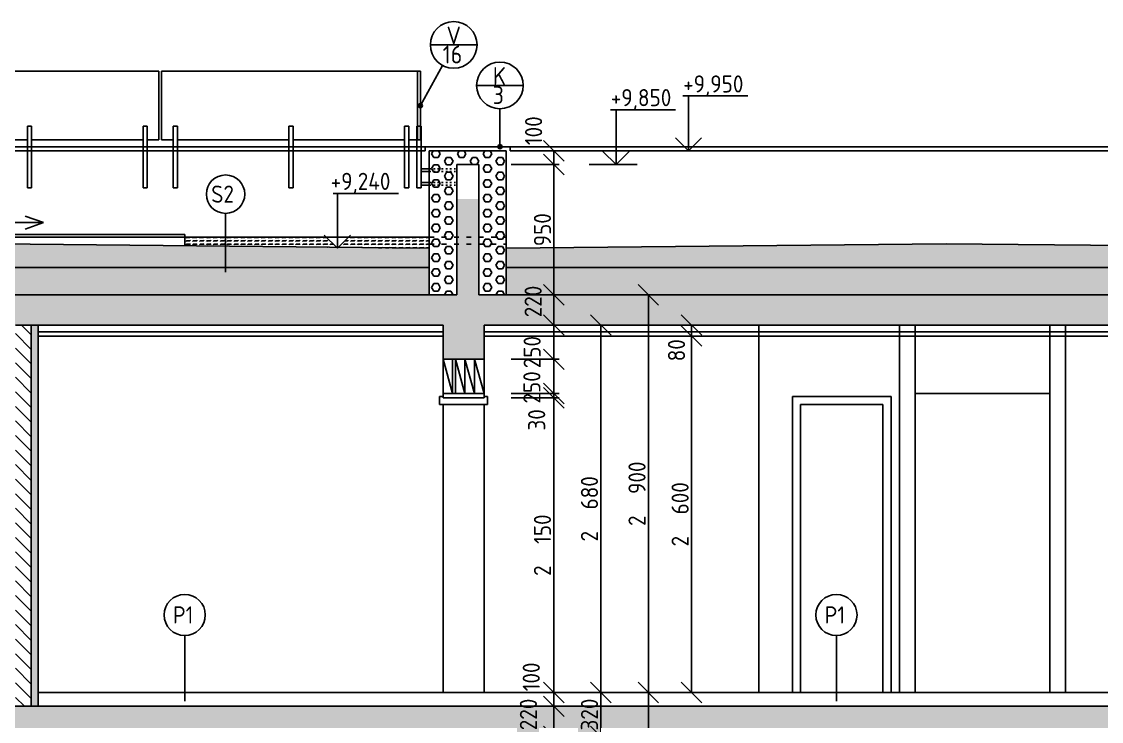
# Model space of a CAD drawing. Extents: x 3792242 to 5145247, y -1546315 to -1031918.
# Drawn here: x 3999726 to 4007593, y -1528967 to -1523865 of the extents above; entities that cross this region are included whole.
import ezdxf

# ---------------------------------------------------------------- set-up
doc = ezdxf.new("R2010")
doc.units = 0
doc.header["$MEASUREMENT"] = 0
doc.linetypes.add('ACAD_ISO03W100', pattern=[30, 12, -18])
doc.layers.get('0').update_dxf_attribs({"linetype": 'CONTINUOUS'})
doc.layers.get('Defpoints').update_dxf_attribs({"color": 61, "linetype": 'CONTINUOUS'})
for name, color, linetype in [('DVERE', 45, 'CONTINUOUS'), ('KÓTY', 4, 'CONTINUOUS'), ('MÚRY', 1, 'CONTINUOUS'), ('OKNÁ', 143, 'CONTINUOUS'), ('POZEMOK', 7, 'CONTINUOUS'), ('TENKÁ', 7, 'CONTINUOUS'), ('tzb', 153, 'CONTINUOUS'), ('ZARIADENIE1', 145, 'CONTINUOUS'), ('ŠRAFY', 82, 'CONTINUOUS'), ('šrafy-múry', 8, 'CONTINUOUS')]:
    doc.layers.add(name, color=color, linetype=linetype)
doc.styles.add('STYLE1', font='isocp.shx')
doc.dimstyles.new('STANDARD-50', dxfattribs={"dimtxt": 125, "dimasz": 150, "dimexe": 10, "dimexo": 200, "dimgap": 20, "dimtad": 1, "dimdsep": 46, "dimlunit": 6, "dimtxsty": 'STYLE1', "dimblk1": 'OBLIQUE', "dimblk2": 'OBLIQUE', "dimsah": 1, "dimcen": 2.5, "dimse1": 1, "dimse2": 1, "dimadec": 0, "dimazin": 0, "dimtfac": 1, "dimtmove": 1, "dimatfit": 3, "dimldrblk": 'OBLIQUE', "dimfxl": 1, "dimtolj": 1, "dimtzin": 0, "dimarcsym": 0})
pattern_1 = [(45, (226757.26, 886.43), (53.0330086, 194.4543648), [250, -50, 0, -50])]
pattern_2 = [(0, (-546523.74, 886.425), (0, 37.5), [37.5, -37.5]), (90, (-546523.74, 886.425), (-37.5, 2e-15), [37.5, -37.5])]
pattern_3 = [(0, (-546523.74, 886.425), (0, 25), [25, -25]), (45, (-546498.741, 886.425), (6e-15, 25), [6.25, -22.85533906, 6.25, -35.35533906])]

# ---------------------------------------------------------------- blocks, each defined once
blk = doc.blocks.new('_OBLIQUE')
at = {"color": 0, "linetype": 'ByBlock'}
blk.add_line((-0.5, -0.5), (0.5, 0.5), dxfattribs=at)
blk = doc.blocks.new('*D52288')
at = {"layer": 'Defpoints', "color": 0}
for p in [(4002956.3, -1526077.3), (4003602.8, -1526077.3), (4002956.3, -1526327.3)]:
    blk.add_point(p, dxfattribs=at)
at = {"layer": 'KÓTY', "color": 0, "lineweight": -2, "ltscale": 0.25}
blk.add_line((4003602.8, -1526327.3), (4003602.8, -1526077.3), dxfattribs=at)
at = {"layer": 'KÓTY', "color": 0, "linetype": 'ByBlock', "lineweight": -2, "xscale": 150, "yscale": 150, "zscale": 150}
for p, rotation in [((4003602.8, -1526077.3), 90), ((4003602.8, -1526327.3), 270)]:
    blk.add_blockref('_OBLIQUE', p, dxfattribs=dict(at, rotation=rotation))
at = {"layer": 'KÓTY', "color": 0, "insert": (4003445.3, -1526275.1), "char_height": 125, "attachment_point": 5, "rotation": 90, "style": 'STYLE1'}
blk.add_mtext('\\A1;250', dxfattribs=at)
blk = doc.blocks.new('*D52290')
at = {"layer": 'Defpoints', "color": 0}
for p in [(4003095.9, -1526327.3), (4003095.9, -1526577.3), (4003602.8, -1526577.3)]:
    blk.add_point(p, dxfattribs=at)
at = {"layer": 'KÓTY', "color": 0, "lineweight": -2, "ltscale": 0.25}
blk.add_line((4003602.8, -1526327.3), (4003602.8, -1526577.3), dxfattribs=at)
at = {"layer": 'KÓTY', "color": 0, "linetype": 'ByBlock', "lineweight": -2, "xscale": 150, "yscale": 150, "zscale": 150}
for p, rotation in [((4003602.8, -1526327.3), 90), ((4003602.8, -1526577.3), 270)]:
    blk.add_blockref('_OBLIQUE', p, dxfattribs=dict(at, rotation=rotation))
at = {"layer": 'KÓTY', "color": 0, "insert": (4003443.3, -1526532.1), "char_height": 125, "attachment_point": 5, "rotation": 90, "style": 'STYLE1'}
blk.add_mtext('\\A1;250', dxfattribs=at)
blk = doc.blocks.new('*D52291')
at = {"layer": 'Defpoints', "color": 0}
for p in [(4003095.9, -1525857.3), (4003602.8, -1525857.3), (4003095.9, -1526077.3)]:
    blk.add_point(p, dxfattribs=at)
at = {"layer": 'KÓTY', "color": 0, "lineweight": -2, "ltscale": 0.25}
blk.add_line((4003602.8, -1526077.3), (4003602.8, -1525857.3), dxfattribs=at)
at = {"layer": 'KÓTY', "color": 0, "linetype": 'ByBlock', "lineweight": -2, "xscale": 150, "yscale": 150, "zscale": 150}
for p, rotation in [((4003602.8, -1525857.3), 90), ((4003602.8, -1526077.3), 270)]:
    blk.add_blockref('_OBLIQUE', p, dxfattribs=dict(at, rotation=rotation))
at = {"layer": 'KÓTY', "color": 0, "insert": (4003452.3, -1525905.6), "char_height": 125, "attachment_point": 5, "rotation": 90, "style": 'STYLE1'}
blk.add_mtext('\\A1;220', dxfattribs=at)
blk = doc.blocks.new('*D52292')
at = {"layer": 'Defpoints', "color": 0}
for p in [(4003055.9, -1524907.3), (4003055.9, -1525857.3), (4003602.8, -1525857.3)]:
    blk.add_point(p, dxfattribs=at)
at = {"layer": 'KÓTY', "color": 0, "lineweight": -2, "ltscale": 0.25}
blk.add_line((4003602.8, -1524907.3), (4003602.8, -1525857.3), dxfattribs=at)
at = {"layer": 'KÓTY', "color": 0, "linetype": 'ByBlock', "lineweight": -2, "xscale": 150, "yscale": 150, "zscale": 150}
for p, rotation in [((4003602.8, -1524907.3), 90), ((4003602.8, -1525857.3), 270)]:
    blk.add_blockref('_OBLIQUE', p, dxfattribs=dict(at, rotation=rotation))
at = {"layer": 'KÓTY', "color": 0, "insert": (4003520.3, -1525382.3), "char_height": 125, "attachment_point": 5, "rotation": 90, "style": 'STYLE1'}
blk.add_mtext('\\A1;950', dxfattribs=at)
blk = doc.blocks.new('*D52293')
at = {"layer": 'Defpoints', "color": 0}
for p in [(4002975.9, -1524807.3), (4003602.8, -1524807.3), (4002975.9, -1524907.3)]:
    blk.add_point(p, dxfattribs=at)
at = {"layer": 'KÓTY', "color": 0, "lineweight": -2, "ltscale": 0.25}
blk.add_line((4003602.8, -1524907.3), (4003602.8, -1524807.3), dxfattribs=at)
at = {"layer": 'KÓTY', "color": 0, "linetype": 'ByBlock', "lineweight": -2, "xscale": 150, "yscale": 150, "zscale": 150}
for p, rotation in [((4003602.8, -1524807.3), 90), ((4003602.8, -1524907.3), 270)]:
    blk.add_blockref('_OBLIQUE', p, dxfattribs=dict(at, rotation=rotation))
at = {"layer": 'KÓTY', "color": 0, "insert": (4003455.8, -1524660.6), "char_height": 125, "attachment_point": 5, "rotation": 90, "style": 'STYLE1'}
blk.add_mtext('\\A1;100', dxfattribs=at)
blk = doc.blocks.new('*D52294')
at = {"layer": 'Defpoints', "color": 0}
for p in [(4002945.9, -1526577.3), (4002945.9, -1526607.3), (4003602.8, -1526607.3)]:
    blk.add_point(p, dxfattribs=at)
at = {"layer": 'KÓTY', "color": 0, "lineweight": -2, "ltscale": 0.25}
for p, q in [((4003602.8, -1526577.3), (4003602.8, -1526427.3)), ((4003602.8, -1526577.3), (4003602.8, -1526607.3)), ((4003602.8, -1526607.3), (4003602.8, -1526757.3))]:
    blk.add_line(p, q, dxfattribs=at)
at = {"layer": 'KÓTY', "color": 0, "linetype": 'ByBlock', "lineweight": -2, "xscale": 150, "yscale": 150, "zscale": 150}
for p, rotation in [((4003602.8, -1526577.3), 270), ((4003602.8, -1526607.3), 90)]:
    blk.add_blockref('_OBLIQUE', p, dxfattribs=dict(at, rotation=rotation))
at = {"layer": 'KÓTY', "color": 0, "insert": (4003478.3, -1526768.6), "char_height": 125, "attachment_point": 5, "rotation": 90, "style": 'STYLE1'}
blk.add_mtext('\\A1;30', dxfattribs=at)
blk = doc.blocks.new('*D52295')
at = {"layer": 'Defpoints', "color": 0}
for p in [(4002945.9, -1526607.3), (4002945.9, -1528757.3), (4003602.8, -1528757.3)]:
    blk.add_point(p, dxfattribs=at)
at = {"layer": 'KÓTY', "color": 0, "lineweight": -2, "ltscale": 0.25}
blk.add_line((4003602.8, -1526607.3), (4003602.8, -1528757.3), dxfattribs=at)
at = {"layer": 'KÓTY', "color": 0, "linetype": 'ByBlock', "lineweight": -2, "xscale": 150, "yscale": 150, "zscale": 150}
for p, rotation in [((4003602.8, -1526607.3), 90), ((4003602.8, -1528757.3), 270)]:
    blk.add_blockref('_OBLIQUE', p, dxfattribs=dict(at, rotation=rotation))
at = {"layer": 'KÓTY', "color": 0, "insert": (4003520.2, -1527682.3), "char_height": 125, "attachment_point": 5, "rotation": 90, "style": 'STYLE1'}
blk.add_mtext('\\A1;2ﾠ150', dxfattribs=at)
blk = doc.blocks.new('*D52296')
at = {"layer": 'Defpoints', "color": 0}
for p in [(4003602.8, -1528757.3), (4003602.8, -1528757.3), (4003602.8, -1528857.3)]:
    blk.add_point(p, dxfattribs=at)
at = {"layer": 'KÓTY', "color": 0, "lineweight": -2, "ltscale": 0.25}
blk.add_line((4003602.8, -1528857.3), (4003602.8, -1528757.3), dxfattribs=at)
at = {"layer": 'KÓTY', "color": 0, "linetype": 'ByBlock', "lineweight": -2, "xscale": 150, "yscale": 150, "zscale": 150}
for p, rotation in [((4003602.8, -1528757.3), 90), ((4003602.8, -1528857.3), 270)]:
    blk.add_blockref('_OBLIQUE', p, dxfattribs=dict(at, rotation=rotation))
at = {"layer": 'KÓTY', "color": 0, "insert": (4003438.8, -1528642.6), "char_height": 125, "attachment_point": 5, "rotation": 90, "style": 'STYLE1'}
blk.add_mtext('\\A1;100', dxfattribs=at)
blk = doc.blocks.new('*D52297')
at = {"layer": 'Defpoints', "color": 0}
for p in [(4003602.8, -1528857.3), (4003602.8, -1529077.3), (4003602.8, -1529077.3)]:
    blk.add_point(p, dxfattribs=at)
at = {"layer": 'KÓTY', "color": 0, "lineweight": -2, "ltscale": 0.25}
blk.add_line((4003602.8, -1528857.3), (4003602.8, -1529077.3), dxfattribs=at)
at = {"layer": 'KÓTY', "color": 0, "linetype": 'ByBlock', "lineweight": -2, "xscale": 150, "yscale": 150, "zscale": 150}
for p, rotation in [((4003602.8, -1528857.3), 90), ((4003602.8, -1529077.3), 270)]:
    blk.add_blockref('_OBLIQUE', p, dxfattribs=dict(at, rotation=rotation))
at = {"layer": 'KÓTY', "color": 0, "insert": (4003417.8, -1528916.6), "char_height": 125, "attachment_point": 5, "rotation": 90, "style": 'STYLE1'}
blk.add_mtext('\\A1;220', dxfattribs=at)
blk = doc.blocks.new('*D52313')
at = {"layer": 'Defpoints', "color": 0}
for p in [(4003122.3, -1526077.3), (4003122.3, -1528757.3), (4003945.3, -1528757.3)]:
    blk.add_point(p, dxfattribs=at)
at = {"layer": 'KÓTY', "color": 0, "lineweight": -2, "ltscale": 0.25}
blk.add_line((4003945.3, -1526077.3), (4003945.3, -1528757.3), dxfattribs=at)
at = {"layer": 'KÓTY', "color": 0, "linetype": 'ByBlock', "lineweight": -2, "xscale": 150, "yscale": 150, "zscale": 150}
for p, rotation in [((4003945.3, -1526077.3), 90), ((4003945.3, -1528757.3), 270)]:
    blk.add_blockref('_OBLIQUE', p, dxfattribs=dict(at, rotation=rotation))
at = {"layer": 'KÓTY', "color": 0, "insert": (4003862.7, -1527417.3), "char_height": 125, "attachment_point": 5, "rotation": 90, "style": 'STYLE1'}
blk.add_mtext('\\A1;2ﾠ680', dxfattribs=at)
blk = doc.blocks.new('*D52314')
at = {"layer": 'Defpoints', "color": 0}
for p in [(4003945.3, -1528757.3), (4003945.3, -1529077.3), (4003945.3, -1529077.3)]:
    blk.add_point(p, dxfattribs=at)
at = {"layer": 'KÓTY', "color": 0, "lineweight": -2, "ltscale": 0.25}
blk.add_line((4003945.3, -1528757.3), (4003945.3, -1529077.3), dxfattribs=at)
at = {"layer": 'KÓTY', "color": 0, "linetype": 'ByBlock', "lineweight": -2, "xscale": 150, "yscale": 150, "zscale": 150}
for p, rotation in [((4003945.3, -1528757.3), 90), ((4003945.3, -1529077.3), 270)]:
    blk.add_blockref('_OBLIQUE', p, dxfattribs=dict(at, rotation=rotation))
at = {"layer": 'KÓTY', "color": 0, "insert": (4003862.8, -1528917.3), "char_height": 125, "attachment_point": 5, "rotation": 90, "style": 'STYLE1'}
blk.add_mtext('\\A1;320', dxfattribs=at)
blk = doc.blocks.new('*D52320')
at = {"layer": 'Defpoints', "color": 0}
for p in [(4004291.8, -1525857.3), (4004291.8, -1528757.3), (4004291.8, -1528757.3)]:
    blk.add_point(p, dxfattribs=at)
at = {"layer": 'KÓTY', "color": 0, "lineweight": -2, "ltscale": 0.25}
blk.add_line((4004291.8, -1525857.3), (4004291.8, -1528757.3), dxfattribs=at)
at = {"layer": 'KÓTY', "color": 0, "linetype": 'ByBlock', "lineweight": -2, "xscale": 150, "yscale": 150, "zscale": 150}
for p, rotation in [((4004291.8, -1525857.3), 90), ((4004291.8, -1528757.3), 270)]:
    blk.add_blockref('_OBLIQUE', p, dxfattribs=dict(at, rotation=rotation))
at = {"layer": 'KÓTY', "color": 0, "insert": (4004209.2, -1527307.3), "char_height": 125, "attachment_point": 5, "rotation": 90, "style": 'STYLE1'}
blk.add_mtext('\\A1;2ﾠ900', dxfattribs=at)
blk = doc.blocks.new('*D52321')
at = {"layer": 'Defpoints', "color": 0}
for p in [(4004291.8, -1528757.3), (4004291.8, -1531757.3), (4004291.8, -1531757.3)]:
    blk.add_point(p, dxfattribs=at)
at = {"layer": 'KÓTY', "color": 0, "lineweight": -2, "ltscale": 0.25}
blk.add_line((4004291.8, -1528757.3), (4004291.8, -1531757.3), dxfattribs=at)
at = {"layer": 'KÓTY', "color": 0, "linetype": 'ByBlock', "lineweight": -2, "xscale": 150, "yscale": 150, "zscale": 150}
for p, rotation in [((4004291.8, -1528757.3), 90), ((4004291.8, -1531757.3), 270)]:
    blk.add_blockref('_OBLIQUE', p, dxfattribs=dict(at, rotation=rotation))
at = {"layer": 'KÓTY', "color": 0, "insert": (4004209.2, -1530257.3), "char_height": 125, "attachment_point": 5, "rotation": 90, "style": 'STYLE1'}
blk.add_mtext('\\A1;3ﾠ000', dxfattribs=at)
blk = doc.blocks.new('*D52324')
at = {"layer": 'Defpoints', "color": 0}
for p in [(4004266.3, -1526157.3), (4004266.3, -1528757.3), (4004605.8, -1528757.3)]:
    blk.add_point(p, dxfattribs=at)
at = {"layer": 'KÓTY', "color": 0, "lineweight": -2, "ltscale": 0.25}
blk.add_line((4004605.8, -1526157.3), (4004605.8, -1528757.3), dxfattribs=at)
at = {"layer": 'KÓTY', "color": 0, "linetype": 'ByBlock', "lineweight": -2, "xscale": 150, "yscale": 150, "zscale": 150}
for p, rotation in [((4004605.8, -1526157.3), 90), ((4004605.8, -1528757.3), 270)]:
    blk.add_blockref('_OBLIQUE', p, dxfattribs=dict(at, rotation=rotation))
at = {"layer": 'KÓTY', "color": 0, "insert": (4004523.2, -1527457.3), "char_height": 125, "attachment_point": 5, "rotation": 90, "style": 'STYLE1'}
blk.add_mtext('\\A1;2ﾠ600', dxfattribs=at)
blk = doc.blocks.new('*D52325')
at = {"layer": 'Defpoints', "color": 0}
for p in [(4004605.8, -1526077.3), (4004605.8, -1526077.3), (4004605.8, -1526157.3)]:
    blk.add_point(p, dxfattribs=at)
at = {"layer": 'KÓTY', "color": 0, "lineweight": -2, "ltscale": 0.25}
blk.add_line((4004605.8, -1526157.3), (4004605.8, -1526077.3), dxfattribs=at)
at = {"layer": 'KÓTY', "color": 0, "linetype": 'ByBlock', "lineweight": -2, "xscale": 150, "yscale": 150, "zscale": 150}
for p, rotation in [((4004605.8, -1526077.3), 90), ((4004605.8, -1526157.3), 270)]:
    blk.add_blockref('_OBLIQUE', p, dxfattribs=dict(at, rotation=rotation))
at = {"layer": 'KÓTY', "color": 0, "insert": (4004496.8, -1526261.1), "char_height": 125, "attachment_point": 5, "rotation": 90, "style": 'STYLE1'}
blk.add_mtext('\\A1;80', dxfattribs=at)

msp = doc.modelspace()

# ---------------------------------------------------------------- hatches: boundary and pattern name
at = {"layer": 'TENKÁ'}
h = msp.add_hatch(color=256, dxfattribs=at)
h.dxf.hatch_style = 1
h.paths.add_polyline_path([(4002630.937, -1524462.345, 2.41421356), (4002645.937, -1524477.345, 0.41421356)])
h = msp.add_hatch(color=256, dxfattribs=at)
h.dxf.hatch_style = 1
h.paths.add_polyline_path([(4003210.437, -1524762.345, 2.41421356), (4003225.437, -1524777.345, 0.41421356)])
at = {"layer": 'ŠRAFY'}
h = msp.add_hatch(dxfattribs=at)
h.set_pattern_fill('HEX', color=256, scale=250)
h.set_pattern_definition([(0, (-419459.063, -16997.075), (0, 54.12658774), [31.25, -62.5]), (120, (-419459.063, -16997.075), (-46.875, -27.06329387), [31.25, -62.5]), (60, (-419427.813, -16997.075), (-46.875, 27.06329387), [31.25, -62.5])])
h.paths.add_polyline_path([(4002895.937, -1525857.345), (4002895.937, -1524907.345), (4003055.937, -1524907.345), (4003055.937, -1525857.345), (4003255.937, -1525857.345), (4003255.937, -1525517.345), (4003255.937, -1524807.345), (4002695.937, -1524807.345), (4002695.937, -1525517.345), (4002695.937, -1525857.345)])
h = msp.add_hatch(dxfattribs=at)
h.set_pattern_fill('SQUARE', color=256, scale=300)
h.set_pattern_definition(pattern_2)
h.paths.add_polyline_path([(3998464.259, -1525639.575), (3997929.759, -1525639.575), (3997929.759, -1525469.684), (3996915.937, -1525459.545), (3996915.937, -1525657.345), (4002695.937, -1525657.345), (4002695.937, -1525517.345), (4002032.889, -1525510.715), (4002026.259, -1525517.345), (4002019.495, -1525510.581), (3998464.259, -1525475.029)])
h = msp.add_hatch(dxfattribs=at)
h.set_pattern_fill('FLEX', color=256, scale=100)
h.set_pattern_definition(pattern_3)
h.paths.add_polyline_path([(4001211.635, -1525437.345), (4000915.937, -1525437.345), (4000915.937, -1525499.545), (4001211.635, -1525502.502)])
h = msp.add_hatch(dxfattribs=at)
h.set_pattern_fill('FLEX', color=256, scale=100)
h.set_pattern_definition([(0, (-546523.74, 886.425), (0, 25), [25, -25]), (45, (-546498.741, 886.425), (3e-15, 25), [6.25, -22.85533906, 6.25, -35.35533906])])
h.paths.add_polyline_path([(4001211.635, -1525502.502), (4002019.495, -1525510.581), (4001946.259, -1525437.345), (4001211.635, -1525437.345)])
h = msp.add_hatch(dxfattribs=at)
h.set_pattern_fill('FLEX', color=256, scale=100)
h.set_pattern_definition(pattern_3)
h.paths.add_polyline_path([(4002695.937, -1525437.345), (4002106.259, -1525437.345), (4002032.889, -1525510.715), (4002695.937, -1525517.345)])
h = msp.add_hatch(dxfattribs=at)
h.set_pattern_fill('SQUARE', color=256, scale=300)
h.set_pattern_definition(pattern_2)
h.paths.add_polyline_path([(4003885.937, -1525657.345), (4009035.937, -1525657.345), (4015525.937, -1525657.345), (4015525.937, -1525458.745), (4009665.937, -1525517.345), (4009002.889, -1525510.715), (4008996.259, -1525517.345), (4008989.495, -1525510.581), (4006460.937, -1525485.295), (4003255.937, -1525517.345), (4003255.937, -1525657.345)])
h = msp.add_hatch(dxfattribs=at)
h.set_pattern_fill('SQUARE', color=256, scale=300)
h.set_pattern_definition(pattern_2)
h.paths.add_polyline_path([(4002695.937, -1525657.345), (3996915.937, -1525657.345), (3996915.937, -1525857.345), (4002695.937, -1525857.345)])
h = msp.add_hatch(dxfattribs=at)
h.set_pattern_fill('SQUARE', color=256, scale=300)
h.set_pattern_definition(pattern_2)
h.paths.add_polyline_path([(4003255.937, -1525857.345), (4015525.937, -1525857.345), (4015525.937, -1525657.345), (4009035.937, -1525657.345), (4003885.937, -1525657.345), (4003255.937, -1525657.345)])
h.paths.add_polyline_path([(4008529.437, -1526060.394), (4008529.437, -1525772.796), (4008779.437, -1525772.796), (4008779.437, -1526060.394)], flags=9)
h.paths.add_polyline_path([(4003327.259, -1526049.374), (4003327.259, -1525761.776), (4003577.259, -1525761.776), (4003577.259, -1526049.374)], flags=9)
at = {"layer": 'ŠRAFY', "ltscale": 0.25}
h = msp.add_hatch(dxfattribs=at)
h.set_pattern_fill('ANSI31', color=256, scale=600, angle=90, style=0)
h.set_pattern_definition([(135, (-3522878.77, 199699.35), (-53.0330086, -53.0330086), [])])
h.paths.add_polyline_path([(3999795.937, -1526077.345), (3999680.937, -1526077.345), (3999680.937, -1528757.345), (3999680.937, -1528857.345), (3999795.937, -1528857.345), (3999795.937, -1528757.345)])
at = {"layer": 'ŠRAFY'}
h = msp.add_hatch(dxfattribs=at)
h.set_pattern_fill('DOTS', color=256, scale=250, angle=90)
h.set_pattern_definition([(90, (-617965.585, -198744.575), (-15.625, 7.8125), [0, -15.625])])
h.paths.add_polyline_path([(3999845.937, -1528857.345), (3999845.937, -1528757.345), (3999845.937, -1526077.345), (3999795.937, -1526077.345), (3999795.937, -1528757.345), (3999795.937, -1528857.345)])
at = {"layer": 'šrafy-múry'}
h = msp.add_hatch(dxfattribs=at)
h.set_pattern_fill('ANSI36', color=253, scale=800, angle=360)
h.set_pattern_definition(pattern_1)
h.paths.add_polyline_path([(4015885.937, -1526327.345), (4015885.937, -1525157.345), (4015725.937, -1525157.345), (4015725.937, -1525857.345), (4003055.937, -1525857.345), (4003055.937, -1525157.345), (4002895.937, -1525157.345), (4002895.937, -1525857.345), (3984540.937, -1525857.345), (3984540.937, -1526327.345), (3984690.937, -1526327.345), (3984690.937, -1526077.345), (3989765.937, -1526077.345), (3989765.937, -1526327.345), (3990065.937, -1526327.345), (3990065.937, -1526077.345), (3993260.937, -1526077.345), (3993375.937, -1526077.345), (3996375.937, -1526077.345), (3996375.937, -1526327.345), (3996675.937, -1526327.345), (3996675.937, -1526077.345), (4000795.937, -1526077.345), (4000910.937, -1526077.345), (4002795.937, -1526077.345), (4002795.937, -1526327.345), (4003095.937, -1526327.345), (4003095.937, -1526077.345), (4006120.937, -1526077.345), (4006235.937, -1526077.345), (4009215.937, -1526077.345), (4009215.937, -1526327.345), (4009515.937, -1526327.345), (4009515.937, -1526077.345), (4011920.937, -1526077.345), (4012035.937, -1526077.345), (4013635.937, -1526077.345), (4013750.937, -1526077.345), (4015635.937, -1526077.345), (4015635.937, -1526327.345)])
h = msp.add_hatch(dxfattribs=at)
h.set_pattern_fill('ANSI36', color=253, scale=800, angle=360)
h.set_pattern_definition(pattern_1)
h.paths.add_polyline_path([(3984610.937, -1528857.345), (3984540.937, -1528857.345), (3984540.937, -1528907.345), (3984540.937, -1529077.345), (3984540.937, -1529327.345), (3984690.937, -1529327.345), (3984690.937, -1529077.345), (3989765.937, -1529077.345), (3989765.937, -1529327.345), (3990065.937, -1529327.345), (3990065.937, -1529077.345), (3993260.937, -1529077.345), (3993375.937, -1529077.345), (3996375.937, -1529077.345), (3996375.937, -1529327.345), (3996675.937, -1529327.345), (3996675.937, -1529077.345), (4000795.937, -1529077.345), (4000910.937, -1529077.345), (4002795.937, -1529077.345), (4002795.937, -1529327.345), (4003095.937, -1529327.345), (4003095.937, -1529077.345), (4006120.937, -1529077.345), (4006235.937, -1529077.345), (4009215.937, -1529077.345), (4009215.937, -1529327.345), (4009515.937, -1529327.345), (4009515.937, -1529077.345), (4011920.937, -1529077.345), (4012035.937, -1529077.345), (4013635.937, -1529077.345), (4013750.937, -1529077.345), (4015635.937, -1529077.345), (4015635.937, -1529327.345), (4015885.937, -1529327.345), (4015885.937, -1528857.345), (4015635.937, -1528857.345), (4013750.937, -1528857.345), (4013635.937, -1528857.345), (4012035.937, -1528857.345), (4011920.937, -1528857.345), (4009515.937, -1528857.345), (4009215.937, -1528857.345), (4006235.937, -1528857.345), (4006120.937, -1528857.345), (4003095.937, -1528857.345), (4002795.937, -1528857.345), (4000910.937, -1528857.345), (4000795.937, -1528857.345), (3996675.937, -1528857.345), (3996375.937, -1528857.345)])

# ---------------------------------------------------------------- linework, layer by layer
at = {"layer": 'DVERE', "ltscale": 0.25}
for p, q in [((4002770.937, -1526597.345), (4002770.937, -1526657.345)), ((4002770.937, -1526597.345), (4002795.937, -1526597.345)), ((4003120.937, -1526597.345), (4003095.937, -1526597.345)), ((4003120.937, -1526597.345), (4003120.937, -1526657.345)), ((4003120.937, -1526657.345), (4002770.937, -1526657.345)), ((4002795.937, -1528757.345), (4002795.937, -1526657.345)), ((4003095.937, -1528757.345), (4003095.937, -1526657.345))]:
    msp.add_line(p, q, dxfattribs=at)
at = {"layer": 'DVERE'}
for p, q in [((4005340.937, -1528757.345), (4005340.937, -1526597.345)), ((4005340.937, -1526597.345), (4006060.937, -1526597.345)), ((4006060.937, -1528757.345), (4006060.937, -1526597.345)), ((4005400.937, -1528757.345), (4005400.937, -1526657.345)), ((4005400.937, -1526657.345), (4006000.937, -1526657.345)), ((4006000.937, -1526657.345), (4006000.937, -1528757.345))]:
    msp.add_line(p, q, dxfattribs=at)
at = {"layer": 'KÓTY', "ltscale": 0.25}
for p, q in [((4003641.162, -1524907.345), (4003291.162, -1524907.345)), ((4004210.743, -1524907.345), (4003860.743, -1524907.345)), ((4003641.162, -1526327.345), (4003291.162, -1526327.345)), ((4003641.162, -1526577.345), (4003291.162, -1526577.345)), ((4003641.162, -1526607.345), (4003291.162, -1526607.345))]:
    msp.add_line(p, q, dxfattribs=at)
at = {"layer": 'MÚRY'}
for p, q in [((4002695.937, -1524807.345), (4002695.937, -1525517.345)), ((4002695.937, -1524807.345), (4003255.937, -1524807.345)), ((4003255.937, -1524807.345), (4003255.937, -1525517.345)), ((4002695.937, -1525517.345), (3996915.937, -1525459.545)), ((4003255.937, -1525517.345), (4006460.937, -1525485.295)), ((4009665.937, -1525517.345), (4006460.937, -1525485.295)), ((4002795.937, -1526077.345), (3999845.937, -1526077.345)), ((4002795.937, -1526077.345), (4002795.937, -1526607.345)), ((4009215.937, -1526077.345), (4003095.937, -1526077.345)), ((4003095.937, -1526607.345), (4002795.937, -1526607.345)), ((4015935.937, -1528757.345), (3999845.937, -1528757.345))]:
    msp.add_line(p, q, dxfattribs=at)
at = {"layer": 'MÚRY', "ltscale": 0.25}
for p, q in [((3999845.937, -1526077.345), (3999845.937, -1528757.345)), ((4003095.937, -1526607.345), (4003095.937, -1526077.345))]:
    msp.add_line(p, q, dxfattribs=at)
at = {"layer": 'OKNÁ', "ltscale": 0.25}
for p, q in [((4001211.635, -1525693.07), (4001211.635, -1525263.202)), ((4000913.932, -1528818.913), (4000913.932, -1528341.237)), ((4005661.932, -1528818.913), (4005661.932, -1528341.237))]:
    msp.add_line(p, q, dxfattribs=at)
for centre, radius in [((4001211.635, -1525123.202), 140), ((4000913.932, -1528191.237), 150), ((4005661.932, -1528191.237), 150)]:
    msp.add_circle(centre, radius, dxfattribs=at)
at = {"layer": 'POZEMOK'}
for p, q in [((3999768.437, -1524627.345), (3999768.437, -1525077.345)), ((3999768.437, -1524627.345), (3999798.437, -1524627.345)), ((3999798.437, -1525077.345), (3999798.437, -1524627.345)), ((4000610.937, -1525077.345), (4000610.937, -1524627.345)), ((4000640.937, -1524627.345), (4000610.937, -1524627.345)), ((4000640.937, -1524627.345), (4000640.937, -1525077.345)), ((4000830.937, -1524627.345), (4000830.937, -1525077.345)), ((4000830.937, -1524627.345), (4000860.937, -1524627.345)), ((4000860.937, -1525077.345), (4000860.937, -1524627.345)), ((4001673.437, -1524627.345), (4001673.437, -1525077.345)), ((4001673.437, -1524627.345), (4001703.437, -1524627.345)), ((4001703.437, -1525077.345), (4001703.437, -1524627.345)), ((4002515.937, -1525077.345), (4002515.937, -1524627.345)), ((4002545.937, -1524627.345), (4002515.937, -1524627.345)), ((4002545.937, -1524627.345), (4002545.937, -1525077.345)), ((4002605.937, -1524627.345), (4002635.937, -1524627.345)), ((4002605.937, -1524627.345), (4002605.937, -1525077.345)), ((4002605.937, -1524627.345), (4002635.937, -1524627.345)), ((4002635.937, -1525077.345), (4002635.937, -1524627.345)), ((4002635.937, -1524937.345), (4002695.937, -1524937.345)), ((4002635.937, -1524957.345), (4002695.937, -1524957.345)), ((3999768.437, -1525077.345), (3999798.437, -1525077.345)), ((4000640.937, -1525077.345), (4000610.937, -1525077.345)), ((4000830.937, -1525077.345), (4000860.937, -1525077.345)), ((4001673.437, -1525077.345), (4001703.437, -1525077.345)), ((4002545.937, -1525077.345), (4002515.937, -1525077.345)), ((4002635.937, -1525077.345), (4002605.937, -1525077.345)), ((4002635.937, -1525037.345), (4002695.937, -1525037.345)), ((4002635.937, -1525057.345), (4002695.937, -1525057.345))]:
    msp.add_line(p, q, dxfattribs=at)
at = {"layer": 'POZEMOK', "linetype": 'ACAD_ISO03W100'}
for p, q in [((4002695.937, -1524937.345), (4002895.937, -1524937.345)), ((4002695.937, -1524957.345), (4002895.937, -1524957.345)), ((4002695.937, -1525037.345), (4002895.937, -1525037.345)), ((4002695.937, -1525057.345), (4002895.937, -1525057.345))]:
    msp.add_line(p, q, dxfattribs=at)
at = {"layer": 'TENKÁ', "ltscale": 0.25}
for p, q in [((4003043.437, -1524034.942), (4002703.437, -1524034.942)), ((4003380.437, -1524330.442), (4003040.437, -1524330.442)), ((4003210.437, -1524792.345), (4003210.437, -1524500.442)), ((3999795.937, -1526077.345), (3999795.937, -1528757.345)), ((4005095.937, -1526077.345), (4005095.937, -1528757.345)), ((4006120.937, -1526077.345), (4006120.937, -1528757.345)), ((4006235.937, -1526077.345), (4006235.937, -1528757.345)), ((4007215.937, -1526077.345), (4007215.937, -1528757.345)), ((4007330.937, -1526077.345), (4007330.937, -1528757.345))]:
    msp.add_line(p, q, dxfattribs=at)
at = {"layer": 'TENKÁ'}
for p, q in [((4002630.937, -1524477.345), (4002791.723, -1524184.016)), ((4036638.107, -1524777.345), (3996915.937, -1524777.345)), ((3996915.937, -1524807.345), (4002665.937, -1524807.345)), ((4002665.937, -1524807.345), (4002665.937, -1524777.345)), ((4003285.937, -1524777.345), (4002665.937, -1524777.345)), ((4003285.937, -1524807.345), (4003285.937, -1524777.345)), ((4003285.937, -1524807.345), (4036638.133, -1524807.345)), ((4002895.937, -1524907.345), (4003055.937, -1524907.345)), ((4002895.937, -1524907.345), (4002895.937, -1525857.345)), ((4003055.937, -1525857.345), (4003055.937, -1524907.345)), ((3999751.04, -1525283.657), (3999885.04, -1525330.657)), ((3999402.54, -1525330.657), (3999885.04, -1525330.657)), ((3999751.04, -1525377.657), (3999885.04, -1525330.657)), ((4000915.937, -1525417.345), (3996915.937, -1525417.345)), ((4000915.937, -1525437.345), (3996915.937, -1525437.345)), ((4000915.937, -1525417.345), (4000915.937, -1525437.345)), ((4000915.937, -1525437.345), (4002695.937, -1525437.345)), ((4000915.937, -1525437.345), (4000915.937, -1525499.545)), ((4002695.937, -1525517.345), (4002695.937, -1525857.345)), ((4003255.937, -1525517.345), (4003255.937, -1525857.345)), ((3996915.937, -1525657.345), (4002695.937, -1525657.345)), ((4009035.937, -1525657.345), (4003255.937, -1525657.345)), ((4003885.937, -1525657.345), (4015525.937, -1525657.345)), ((4002895.937, -1525857.345), (3984540.937, -1525857.345)), ((4015725.937, -1525857.345), (4003055.937, -1525857.345)), ((3999845.937, -1526077.345), (3999680.937, -1526077.345)), ((3999845.937, -1526127.345), (4002795.937, -1526127.345)), ((3999845.937, -1526157.345), (4002795.937, -1526157.345)), ((4003095.937, -1526127.345), (4009215.937, -1526127.345)), ((4003095.937, -1526157.345), (4009215.937, -1526157.345)), ((4002795.937, -1526327.345), (4003095.937, -1526327.345)), ((4002795.937, -1526327.345), (4003095.937, -1526327.345)), ((4002795.937, -1526327.345), (4003095.937, -1526327.345)), ((4002865.937, -1526577.345), (4002795.937, -1526327.345)), ((4002865.937, -1526327.345), (4002865.937, -1526577.345)), ((4002885.937, -1526327.345), (4002885.937, -1526577.345)), ((4002955.937, -1526577.345), (4002885.937, -1526327.345)), ((4002955.937, -1526327.345), (4002955.937, -1526577.345)), ((4003025.937, -1526577.345), (4002955.937, -1526327.345)), ((4003025.937, -1526327.345), (4003025.937, -1526577.345)), ((4003095.937, -1526577.345), (4003025.937, -1526327.345)), ((4003095.937, -1526577.345), (4002795.937, -1526577.345)), ((4007215.937, -1526577.345), (4006235.937, -1526577.345)), ((3999795.937, -1528757.345), (3999795.937, -1528857.345)), ((3999845.937, -1528757.345), (3999845.937, -1528857.345)), ((4015885.937, -1528857.345), (3984540.937, -1528857.345))]:
    msp.add_line(p, q, dxfattribs=at)
at = {"layer": 'TENKÁ', "linetype": 'ByBlock', "ltscale": 0.25}
for p, q in [((4005017.023, -1524407.345), (4004543.125, -1524407.345)), ((4004584.218, -1524407.345), (4004584.218, -1524807.345)), ((4004489.605, -1524507.345), (4004015.706, -1524507.345)), ((4004056.8, -1524507.345), (4004056.8, -1524907.345)), ((4004584.218, -1524807.345), (4004488.759, -1524711.886)), ((4004584.218, -1524807.345), (4004679.678, -1524711.886)), ((4004056.8, -1524907.345), (4003961.34, -1524811.886)), ((4004056.8, -1524907.345), (4004152.259, -1524811.886)), ((4002470.564, -1525117.345), (4001996.666, -1525117.345)), ((4002026.259, -1525117.345), (4002026.259, -1525517.345)), ((4002026.259, -1525517.345), (4001930.8, -1525421.886)), ((4002026.259, -1525517.345), (4002121.718, -1525421.886))]:
    msp.add_line(p, q, dxfattribs=at)
at = {"layer": 'TENKÁ', "ltscale": 0.25}
for centre in [(4002873.437, -1524034.942), (4003210.437, -1524330.442)]:
    msp.add_circle(centre, 170, dxfattribs=at)
at = {"layer": 'TENKÁ'}
for centre in [(4002630.937, -1524477.345), (4003210.437, -1524777.345)]:
    msp.add_circle(centre, 15, dxfattribs=at)
at = {"layer": 'tzb', "linetype": 'ACAD_ISO03W100', "ltscale": 3}
for p, q in [((4002695.937, -1525437.345), (4003255.937, -1525437.345)), ((4002695.937, -1525487.345), (4003255.937, -1525487.345))]:
    msp.add_line(p, q, dxfattribs=at)
at = {"layer": 'ZARIADENIE1'}
for p, q in [((4000725.937, -1524227.345), (3998840.937, -1524227.345)), ((4000725.937, -1524727.345), (4000725.937, -1524227.345)), ((4000725.937, -1524727.345), (4000725.937, -1524227.345)), ((4000745.937, -1524727.345), (4000745.937, -1524227.345)), ((4002630.937, -1524227.345), (4000745.937, -1524227.345)), ((4002630.937, -1524727.345), (4002630.937, -1524227.345)), ((4002630.937, -1524727.345), (4002630.937, -1524227.345)), ((4002630.937, -1524727.345), (4002630.937, -1524227.345)), ((4002630.937, -1524727.345), (4002630.937, -1524227.345)), ((4002630.937, -1524727.345), (4002630.937, -1524227.345)), ((4002630.937, -1524727.345), (4002630.937, -1524227.345)), ((3999768.437, -1524727.345), (3998955.937, -1524727.345)), ((4000610.937, -1524727.345), (3999798.437, -1524727.345)), ((4000725.937, -1524727.345), (4000640.937, -1524727.345)), ((4000830.937, -1524727.345), (4000745.937, -1524727.345)), ((4000830.937, -1524727.345), (4000745.937, -1524727.345)), ((4001673.437, -1524727.345), (4000860.937, -1524727.345)), ((4001108.437, -1524727.345), (4000860.937, -1524727.345)), ((4002515.937, -1524727.345), (4001703.437, -1524727.345)), ((4002630.937, -1524727.345), (4002545.937, -1524727.345))]:
    msp.add_line(p, q, dxfattribs=at)
msp.add_lwpolyline([(4002630.937, -1524227.345), (4002610.937, -1524227.345), (4002610.937, -1524727.345), (4002630.937, -1524727.345)], close=True, dxfattribs=at)

# ---------------------------------------------------------------- texts
at = {"layer": 'TENKÁ', "style": 'STYLE1'}
for s, p in [('V', (4002821.407, -1524031.442)), ('16', (4002793.407, -1524170.079)), ('K', (4003158.407, -1524326.942)), ('3', (4003157.407, -1524465.579))]:
    msp.add_text(s, height=130, dxfattribs=at).set_placement(p)
at = {"layer": 'TENKÁ', "ltscale": 0.25, "style": 'STYLE1'}
for s, p in [('+9,950', (4004545.561, -1524382.019)), ('+9,850', (4004018.142, -1524482.019)), ('+9,240', (4001977.148, -1525092.324)), ('S2', (4001107.33, -1525185.38)), ('P1', (4000828.127, -1528253.415)), ('P1', (4005576.127, -1528253.415))]:
    msp.add_text(s, height=125, dxfattribs=at).set_placement(p)

# ---------------------------------------------------------------- dimensions: what is measured, and where the dimension line sits
at = {"layer": 'KÓTY', "ltscale": 0.25}
for base, p1, p2, picture, middle in [((4003602.759, -1524807.345), (4002975.937, -1524907.345), (4002975.937, -1524807.345), '*D52293', (4003538.259, -1524660.575)), ((4003602.759, -1525857.345), (4003095.937, -1526077.345), (4003095.937, -1525857.345), '*D52291', (4003534.759, -1525905.575)), ((4004605.759, -1526077.345), (4004605.759, -1526157.345), (4004605.759, -1526077.345), '*D52325', (4004579.259, -1526261.075)), ((4003602.759, -1526577.345), (4003095.937, -1526327.345), (4003095.937, -1526577.345), '*D52290', (4003525.759, -1526532.075)), ((4003602.759, -1526607.345), (4002945.937, -1526577.345), (4002945.937, -1526607.345), '*D52294', (4003560.759, -1526768.575)), ((4003602.759, -1528757.345), (4003602.759, -1528857.345), (4003602.759, -1528757.345), '*D52296', (4003521.259, -1528642.575))]:
    dim = msp.add_linear_dim(base=base, p1=p1, p2=p2, angle=90, dimstyle='STANDARD-50', override={"dimtxsty": 'STYLE1', "dimldrblk": 'OBLIQUE'}, dxfattribs=at)
    dim.commit()
    dim.dimension.update_dxf_attribs({"geometry": picture, "text_midpoint": middle, "dimtype": 160})
for base, p1, p2, picture, middle in [((4003602.759, -1525857.345), (4003055.937, -1524907.345), (4003055.937, -1525857.345), '*D52292', (4003520.259, -1525382.345)), ((4004291.759, -1528757.345), (4004291.759, -1525857.345), (4004291.759, -1528757.345), '*D52320', (4004209.216, -1527307.345)), ((4003945.259, -1528757.345), (4003122.259, -1526077.345), (4003122.259, -1528757.345), '*D52313', (4003862.716, -1527417.345)), ((4004605.759, -1528757.345), (4004266.259, -1526157.345), (4004266.259, -1528757.345), '*D52324', (4004523.216, -1527457.345)), ((4003602.759, -1528757.345), (4002945.937, -1526607.345), (4002945.937, -1528757.345), '*D52295', (4003520.216, -1527682.345)), ((4003945.259, -1529077.345), (4003945.259, -1528757.345), (4003945.259, -1529077.345), '*D52314', (4003862.759, -1528917.345)), ((4004291.759, -1531757.345), (4004291.759, -1528757.345), (4004291.759, -1531757.345), '*D52321', (4004209.216, -1530257.345)), ((4003602.759, -1529077.345), (4003602.759, -1528857.345), (4003602.759, -1529077.345), '*D52297', (4003417.759, -1528916.595))]:
    dim = msp.add_linear_dim(base=base, p1=p1, p2=p2, angle=90, dimstyle='STANDARD-50', override={"dimtxsty": 'STYLE1', "dimldrblk": 'OBLIQUE'}, dxfattribs=at)
    dim.commit()
    dim.dimension.update_dxf_attribs({"geometry": picture, "text_midpoint": middle})
dim = msp.add_linear_dim(base=(4003602.759, -1526077.345), p1=(4002956.259, -1526327.345), p2=(4002956.259, -1526077.345), angle=90, dimstyle='STANDARD-50', dxfattribs=at)
dim.commit()
dim.dimension.update_dxf_attribs({"geometry": '*D52288', "text_midpoint": (4003527.759, -1526275.075), "dimtype": 160})

doc.saveas('drawing.dxf')
